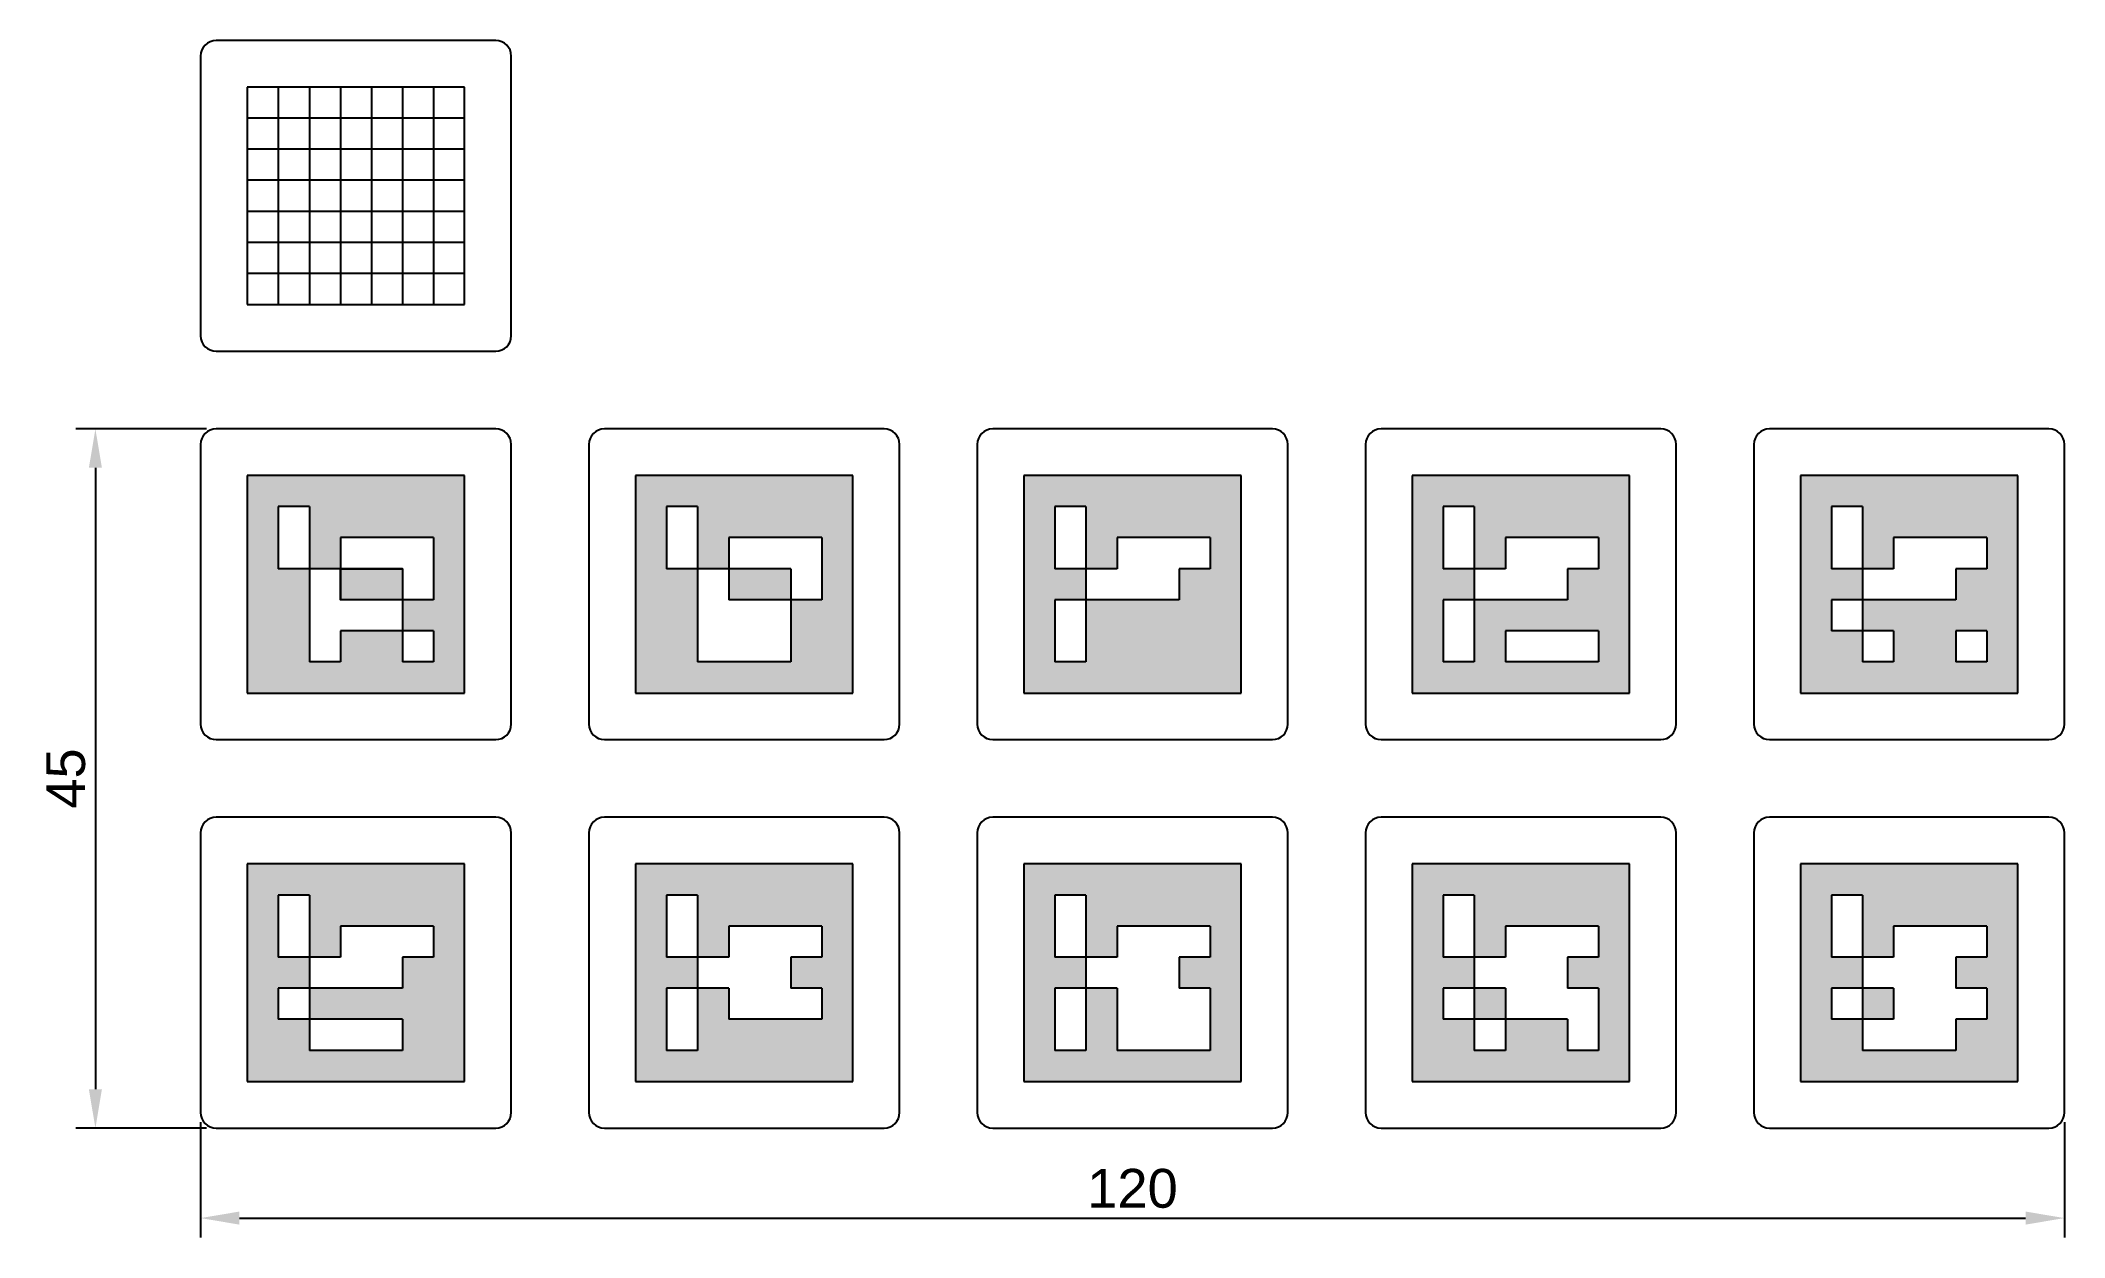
# Model space of a CAD drawing. Header units: millimetres. Extents: x 1803 to 1933, y 2065 to 2142.
import ezdxf

# ---------------------------------------------------------------- set-up
doc = ezdxf.new("R2010")
doc.units = ezdxf.units.MM
doc.styles.get("Standard").update_dxf_attribs({"font": 'arial.ttf'})
doc.dimstyles.new('ISO-25', dxfattribs={"dimtxt": 2.5, "dimasz": 2.5, "dimexe": 1.25, "dimexo": 0.625, "dimtad": 1, "dimtxsty": 'Standard', "dimcen": 2.5, "dimadec": 0, "dimazin": 0, "dimtfac": 1, "dimtmove": 0, "dimatfit": 3, "dimfxl": 1, "dimarcsym": 0})

# ---------------------------------------------------------------- blocks, each defined once
blk = doc.blocks.new('*D5')
at = {"color": 0, "lineweight": -2, "transparency": 16777216}
for p, q in [((1813.84, 2117.06), (1805.44, 2117.06)), ((1806.69, 2114.56), (1806.69, 2074.56)), ((1813.84, 2072.06), (1805.44, 2072.06))]:
    blk.add_line(p, q, dxfattribs=at)
at = {"color": 0, "transparency": 16777216}
for points in [[(1806.27, 2114.56), (1807.11, 2114.56), (1806.69, 2117.06)], [(1806.27, 2074.56), (1807.11, 2074.56), (1806.69, 2072.06)]]:
    blk.add_solid(points, dxfattribs=at)
at = {"layer": 'Defpoints', "color": 0, "transparency": 16777216}
for p in [(1814.46, 2117.06), (1806.69, 2072.06), (1814.46, 2072.06)]:
    blk.add_point(p, dxfattribs=at)
at = {"color": 0, "transparency": 16777216, "insert": (1804.79, 2094.56), "char_height": 2.5, "attachment_point": 5, "rotation": 90}
blk.add_mtext('45', dxfattribs=at)
blk = doc.blocks.new('*D6')
at = {"color": 0, "lineweight": -2, "transparency": 16777216}
for p, q in [((1813.46, 2072.44), (1813.46, 2065.02)), ((1933.46, 2072.44), (1933.46, 2065.02)), ((1815.96, 2066.27), (1930.96, 2066.27))]:
    blk.add_line(p, q, dxfattribs=at)
at = {"color": 0, "transparency": 16777216}
for points in [[(1815.96, 2066.69), (1815.96, 2065.85), (1813.46, 2066.27)], [(1930.96, 2066.69), (1930.96, 2065.85), (1933.46, 2066.27)]]:
    blk.add_solid(points, dxfattribs=at)
at = {"layer": 'Defpoints', "color": 0, "transparency": 16777216}
for p in [(1813.46, 2073.06), (1933.46, 2073.06), (1933.46, 2066.27)]:
    blk.add_point(p, dxfattribs=at)
at = {"color": 0, "transparency": 16777216, "insert": (1873.46, 2068.17), "char_height": 2.5, "attachment_point": 5}
blk.add_mtext('120', dxfattribs=at)

msp = doc.modelspace()

# ---------------------------------------------------------------- hatches: boundary and pattern name
at = {"true_color": 0x000000}
h = msp.add_hatch(color=18, dxfattribs=at)
h.dxf.hatch_style = 1
h.paths.add_polyline_path([(1930.463, 2089.065), (1916.463, 2089.065), (1916.463, 2075.065), (1930.463, 2075.065)])
h.paths.add_polyline_path([(1928.463, 2085.065), (1928.463, 2083.065), (1926.463, 2083.065), (1926.463, 2081.065), (1928.463, 2081.065), (1928.463, 2079.065), (1926.463, 2079.065), (1926.463, 2077.065), (1920.463, 2077.065), (1920.463, 2079.065), (1918.463, 2079.065), (1918.463, 2081.065), (1920.463, 2081.065), (1920.463, 2083.065), (1918.463, 2083.065), (1918.463, 2087.065), (1920.463, 2087.065), (1920.463, 2083.065), (1922.463, 2083.065), (1922.463, 2085.065)], flags=16)
h.paths.add_polyline_path([(1905.463, 2089.065), (1891.463, 2089.065), (1891.463, 2075.065), (1905.463, 2075.065)])
h.paths.add_polyline_path([(1903.463, 2085.065), (1903.463, 2083.065), (1901.463, 2083.065), (1901.463, 2081.065), (1903.463, 2081.065), (1903.463, 2077.065), (1901.463, 2077.065), (1901.463, 2079.065), (1897.463, 2079.065), (1897.463, 2077.065), (1895.463, 2077.065), (1895.463, 2079.065), (1893.463, 2079.065), (1893.463, 2081.065), (1895.463, 2081.065), (1895.463, 2083.065), (1893.463, 2083.065), (1893.463, 2087.065), (1895.463, 2087.065), (1895.463, 2083.065), (1897.463, 2083.065), (1897.463, 2085.065)], flags=16)
h.paths.add_polyline_path([(1880.463, 2089.065), (1866.463, 2089.065), (1866.463, 2075.065), (1880.463, 2075.065)])
h.paths.add_polyline_path([(1878.463, 2085.065), (1878.463, 2083.065), (1876.463, 2083.065), (1876.463, 2081.065), (1878.463, 2081.065), (1878.463, 2077.065), (1872.463, 2077.065), (1872.463, 2081.065), (1870.463, 2081.065), (1870.463, 2077.065), (1868.463, 2077.065), (1868.463, 2081.065), (1870.463, 2081.065), (1870.463, 2083.065), (1868.463, 2083.065), (1868.463, 2087.065), (1870.463, 2087.065), (1870.463, 2083.065), (1872.463, 2083.065), (1872.463, 2085.065)], flags=16)
h.paths.add_polyline_path([(1855.463, 2089.065), (1841.463, 2089.065), (1841.463, 2075.065), (1855.463, 2075.065)])
h.paths.add_polyline_path([(1853.463, 2085.065), (1853.463, 2083.065), (1851.463, 2083.065), (1851.463, 2081.065), (1853.463, 2081.065), (1853.463, 2079.065), (1847.463, 2079.065), (1847.463, 2081.065), (1845.463, 2081.065), (1845.463, 2077.065), (1843.463, 2077.065), (1843.463, 2081.065), (1845.463, 2081.065), (1845.463, 2083.065), (1843.463, 2083.065), (1843.463, 2087.065), (1845.463, 2087.065), (1845.463, 2083.065), (1847.463, 2083.065), (1847.463, 2085.065)], flags=16)
h.paths.add_polyline_path([(1830.463, 2089.065), (1816.463, 2089.065), (1816.463, 2075.065), (1830.463, 2075.065)])
h.paths.add_polyline_path([(1828.463, 2085.065), (1828.463, 2083.065), (1826.463, 2083.065), (1826.463, 2081.065), (1820.463, 2081.065), (1820.463, 2079.065), (1826.463, 2079.065), (1826.463, 2077.065), (1820.463, 2077.065), (1820.463, 2079.065), (1818.463, 2079.065), (1818.463, 2081.065), (1820.463, 2081.065), (1820.463, 2083.065), (1818.463, 2083.065), (1818.463, 2087.065), (1820.463, 2087.065), (1820.463, 2083.065), (1822.463, 2083.065), (1822.463, 2085.065)], flags=16)
h.paths.add_polyline_path([(1830.463, 2114.065), (1816.463, 2114.065), (1816.463, 2100.065), (1830.463, 2100.065)])
h.paths.add_polyline_path([(1822.463, 2102.065), (1820.463, 2102.065), (1820.463, 2108.065), (1818.463, 2108.065), (1818.463, 2112.065), (1820.463, 2112.065), (1820.463, 2108.065), (1822.463, 2108.065), (1822.463, 2110.065), (1826.463, 2110.065), (1828.463, 2110.065), (1828.463, 2106.065), (1826.463, 2106.065), (1826.463, 2104.065), (1828.463, 2104.065), (1828.463, 2102.065), (1826.463, 2102.065), (1826.463, 2104.065), (1822.463, 2104.065)], flags=16)
h.paths.add_polyline_path([(1822.463, 2106.065), (1822.463, 2108.065), (1826.463, 2108.065), (1826.463, 2106.065)], flags=0)
h.paths.add_polyline_path([(1855.463, 2114.065), (1841.463, 2114.065), (1841.463, 2100.065), (1855.463, 2100.065)])
h.paths.add_polyline_path([(1845.463, 2102.065), (1845.463, 2108.065), (1843.463, 2108.065), (1843.463, 2112.065), (1845.463, 2112.065), (1845.463, 2108.065), (1847.463, 2108.065), (1847.463, 2110.065), (1853.463, 2110.065), (1853.463, 2106.065), (1851.463, 2106.065), (1851.463, 2102.065)], flags=16)
h.paths.add_polyline_path([(1880.463, 2114.065), (1866.463, 2114.065), (1866.463, 2100.065), (1880.463, 2100.065)])
h.paths.add_polyline_path([(1876.463, 2106.065), (1870.463, 2106.065), (1870.463, 2102.065), (1868.463, 2102.065), (1868.463, 2106.065), (1870.463, 2106.065), (1870.463, 2108.065), (1868.463, 2108.065), (1868.463, 2112.065), (1870.463, 2112.065), (1870.463, 2108.065), (1872.463, 2108.065), (1872.463, 2110.065), (1878.463, 2110.065), (1878.463, 2108.065), (1876.463, 2108.065)], flags=16)
h.paths.add_polyline_path([(1905.463, 2114.065), (1891.463, 2114.065), (1891.463, 2100.065), (1905.463, 2100.065)])
h.paths.add_polyline_path([(1897.463, 2102.065), (1897.463, 2104.065), (1903.463, 2104.065), (1903.463, 2102.065)], flags=16)
h.paths.add_polyline_path([(1895.463, 2102.065), (1893.463, 2102.065), (1893.463, 2106.065), (1895.463, 2106.065), (1895.463, 2108.065), (1893.463, 2108.065), (1893.463, 2112.065), (1895.463, 2112.065), (1895.463, 2108.065), (1897.463, 2108.065), (1897.463, 2110.065), (1903.463, 2110.065), (1903.463, 2108.065), (1901.463, 2108.065), (1901.463, 2106.065), (1895.463, 2106.065)], flags=16)
h.paths.add_polyline_path([(1930.463, 2114.065), (1916.463, 2114.065), (1916.463, 2100.065), (1930.463, 2100.065)])
h.paths.add_polyline_path([(1920.463, 2102.065), (1920.463, 2104.065), (1918.463, 2104.065), (1918.463, 2106.065), (1920.463, 2106.065), (1920.463, 2108.065), (1918.463, 2108.065), (1918.463, 2112.065), (1920.463, 2112.065), (1920.463, 2108.065), (1922.463, 2108.065), (1922.463, 2110.065), (1928.463, 2110.065), (1928.463, 2108.065), (1926.463, 2108.065), (1926.463, 2106.065), (1920.463, 2106.065), (1920.463, 2104.065), (1922.463, 2104.065), (1922.463, 2102.065)], flags=16)
h.paths.add_polyline_path([(1926.463, 2102.065), (1926.463, 2104.065), (1928.463, 2104.065), (1928.463, 2102.065)], flags=16)
h = msp.add_hatch(color=18, dxfattribs=at)
h.dxf.hatch_style = 1
h.paths.add_polyline_path([(1922.463, 2081.065), (1920.463, 2081.065), (1920.463, 2079.065), (1922.463, 2079.065)])
h.paths.add_polyline_path([(1897.463, 2081.065), (1895.463, 2081.065), (1895.463, 2079.065), (1897.463, 2079.065)])
h.paths.add_polyline_path([(1826.463, 2108.065), (1822.463, 2108.065), (1822.463, 2106.065), (1826.463, 2106.065)])
h.paths.add_polyline_path([(1851.463, 2108.065), (1847.463, 2108.065), (1847.463, 2106.065), (1851.463, 2106.065)])

# ---------------------------------------------------------------- linework, layer by layer
for p, q in [((1813.463, 2141.065), (1813.463, 2123.065)), ((1832.463, 2142.065), (1814.463, 2142.065)), ((1833.463, 2123.065), (1833.463, 2141.065)), ((1816.463, 2139.065), (1816.463, 2125.065)), ((1830.463, 2139.065), (1816.463, 2139.065)), ((1818.463, 2139.065), (1818.463, 2125.065)), ((1820.463, 2139.065), (1820.463, 2125.065)), ((1822.463, 2139.065), (1822.463, 2125.065)), ((1824.463, 2139.065), (1824.463, 2125.065)), ((1826.463, 2139.065), (1826.463, 2125.065)), ((1828.463, 2139.065), (1828.463, 2125.065)), ((1830.463, 2125.065), (1830.463, 2139.065)), ((1830.463, 2137.065), (1816.463, 2137.065)), ((1830.463, 2135.065), (1816.463, 2135.065)), ((1830.463, 2133.065), (1816.463, 2133.065)), ((1830.463, 2131.065), (1816.463, 2131.065)), ((1830.463, 2129.065), (1816.463, 2129.065)), ((1830.463, 2127.065), (1816.463, 2127.065)), ((1816.463, 2125.065), (1830.463, 2125.065)), ((1814.463, 2122.065), (1832.463, 2122.065)), ((1832.463, 2117.065), (1814.463, 2117.065)), ((1857.463, 2117.065), (1839.463, 2117.065)), ((1882.463, 2117.065), (1864.463, 2117.065)), ((1907.463, 2117.065), (1889.463, 2117.065)), ((1932.463, 2117.065), (1914.463, 2117.065)), ((1813.463, 2116.065), (1813.463, 2098.065)), ((1833.463, 2098.065), (1833.463, 2116.065)), ((1838.463, 2116.065), (1838.463, 2098.065)), ((1858.463, 2098.065), (1858.463, 2116.065)), ((1863.463, 2116.065), (1863.463, 2098.065)), ((1883.463, 2098.065), (1883.463, 2116.065)), ((1888.463, 2116.065), (1888.463, 2098.065)), ((1908.463, 2098.065), (1908.463, 2116.065)), ((1913.463, 2116.065), (1913.463, 2098.065)), ((1933.463, 2098.065), (1933.463, 2116.065)), ((1816.463, 2114.065), (1816.463, 2100.065)), ((1830.463, 2114.065), (1816.463, 2114.065)), ((1830.463, 2100.065), (1830.463, 2114.065)), ((1841.463, 2114.065), (1841.463, 2100.065)), ((1855.463, 2114.065), (1841.463, 2114.065)), ((1855.463, 2100.065), (1855.463, 2114.065)), ((1866.463, 2114.065), (1866.463, 2100.065)), ((1880.463, 2114.065), (1866.463, 2114.065)), ((1880.463, 2100.065), (1880.463, 2114.065)), ((1891.463, 2114.065), (1891.463, 2100.065)), ((1905.463, 2114.065), (1891.463, 2114.065)), ((1905.463, 2100.065), (1905.463, 2114.065)), ((1916.463, 2114.065), (1916.463, 2100.065)), ((1930.463, 2114.065), (1916.463, 2114.065)), ((1930.463, 2100.065), (1930.463, 2114.065)), ((1818.463, 2112.065), (1818.463, 2108.065)), ((1820.463, 2112.065), (1818.463, 2112.065)), ((1820.463, 2112.065), (1820.463, 2102.065)), ((1843.463, 2112.065), (1843.463, 2108.065)), ((1845.463, 2112.065), (1843.463, 2112.065)), ((1845.463, 2112.065), (1845.463, 2102.065)), ((1868.463, 2112.065), (1868.463, 2108.065)), ((1870.463, 2112.065), (1868.463, 2112.065)), ((1870.463, 2112.065), (1870.463, 2102.065)), ((1893.463, 2112.065), (1893.463, 2108.065)), ((1895.463, 2112.065), (1893.463, 2112.065)), ((1895.463, 2112.065), (1895.463, 2102.065)), ((1918.463, 2112.065), (1918.463, 2108.065)), ((1920.463, 2112.065), (1918.463, 2112.065)), ((1920.463, 2112.065), (1920.463, 2102.065)), ((1822.463, 2110.065), (1822.463, 2106.065)), ((1826.463, 2110.065), (1822.463, 2110.065)), ((1828.463, 2110.065), (1826.463, 2110.065)), ((1828.463, 2110.065), (1828.463, 2106.065)), ((1847.463, 2110.065), (1847.463, 2106.065)), ((1853.463, 2110.065), (1847.463, 2110.065)), ((1853.463, 2110.065), (1853.463, 2106.065)), ((1872.463, 2110.065), (1872.463, 2108.065)), ((1878.463, 2110.065), (1872.463, 2110.065)), ((1878.463, 2110.065), (1878.463, 2108.065)), ((1897.463, 2110.065), (1897.463, 2108.065)), ((1903.463, 2110.065), (1897.463, 2110.065)), ((1903.463, 2110.065), (1903.463, 2108.065)), ((1922.463, 2110.065), (1922.463, 2108.065)), ((1928.463, 2110.065), (1922.463, 2110.065)), ((1928.463, 2110.065), (1928.463, 2108.065)), ((1826.463, 2108.065), (1818.463, 2108.065)), ((1826.463, 2108.065), (1826.463, 2102.065)), ((1851.463, 2108.065), (1843.463, 2108.065)), ((1851.463, 2108.065), (1851.463, 2102.065)), ((1872.463, 2108.065), (1868.463, 2108.065)), ((1876.463, 2108.065), (1876.463, 2106.065)), ((1878.463, 2108.065), (1876.463, 2108.065)), ((1897.463, 2108.065), (1893.463, 2108.065)), ((1901.463, 2108.065), (1901.463, 2106.065)), ((1903.463, 2108.065), (1901.463, 2108.065)), ((1922.463, 2108.065), (1918.463, 2108.065)), ((1926.463, 2108.065), (1926.463, 2106.065)), ((1928.463, 2108.065), (1926.463, 2108.065)), ((1828.463, 2106.065), (1822.463, 2106.065)), ((1853.463, 2106.065), (1847.463, 2106.065)), ((1876.463, 2106.065), (1868.463, 2106.065)), ((1868.463, 2106.065), (1868.463, 2102.065)), ((1893.463, 2106.065), (1893.463, 2102.065)), ((1901.463, 2106.065), (1893.463, 2106.065)), ((1926.463, 2106.065), (1918.463, 2106.065)), ((1918.463, 2106.065), (1918.463, 2104.065)), ((1828.463, 2104.065), (1822.463, 2104.065)), ((1822.463, 2104.065), (1822.463, 2102.065)), ((1828.463, 2104.065), (1828.463, 2102.065)), ((1903.463, 2104.065), (1897.463, 2104.065)), ((1897.463, 2104.065), (1897.463, 2102.065)), ((1903.463, 2104.065), (1903.463, 2102.065)), ((1922.463, 2104.065), (1918.463, 2104.065)), ((1922.463, 2104.065), (1922.463, 2102.065)), ((1928.463, 2104.065), (1926.463, 2104.065)), ((1926.463, 2104.065), (1926.463, 2102.065)), ((1928.463, 2104.065), (1928.463, 2102.065)), ((1822.463, 2102.065), (1820.463, 2102.065)), ((1828.463, 2102.065), (1826.463, 2102.065)), ((1851.463, 2102.065), (1845.463, 2102.065)), ((1870.463, 2102.065), (1868.463, 2102.065)), ((1895.463, 2102.065), (1893.463, 2102.065)), ((1903.463, 2102.065), (1897.463, 2102.065)), ((1922.463, 2102.065), (1920.463, 2102.065)), ((1928.463, 2102.065), (1926.463, 2102.065)), ((1816.463, 2100.065), (1830.463, 2100.065)), ((1841.463, 2100.065), (1855.463, 2100.065)), ((1866.463, 2100.065), (1880.463, 2100.065)), ((1891.463, 2100.065), (1905.463, 2100.065)), ((1916.463, 2100.065), (1930.463, 2100.065)), ((1814.463, 2097.065), (1832.463, 2097.065)), ((1839.463, 2097.065), (1857.463, 2097.065)), ((1864.463, 2097.065), (1882.463, 2097.065)), ((1889.463, 2097.065), (1907.463, 2097.065)), ((1914.463, 2097.065), (1932.463, 2097.065)), ((1832.463, 2092.065), (1814.463, 2092.065)), ((1857.463, 2092.065), (1839.463, 2092.065)), ((1882.463, 2092.065), (1864.463, 2092.065)), ((1907.463, 2092.065), (1889.463, 2092.065)), ((1932.463, 2092.065), (1914.463, 2092.065)), ((1813.463, 2091.065), (1813.463, 2073.065)), ((1833.463, 2073.065), (1833.463, 2091.065)), ((1838.463, 2091.065), (1838.463, 2073.065)), ((1858.463, 2073.065), (1858.463, 2091.065)), ((1863.463, 2091.065), (1863.463, 2073.065)), ((1883.463, 2073.065), (1883.463, 2091.065)), ((1888.463, 2091.065), (1888.463, 2073.065)), ((1908.463, 2073.065), (1908.463, 2091.065)), ((1913.463, 2091.065), (1913.463, 2073.065)), ((1933.463, 2073.065), (1933.463, 2091.065)), ((1816.463, 2089.065), (1816.463, 2075.065)), ((1830.463, 2089.065), (1816.463, 2089.065)), ((1830.463, 2075.065), (1830.463, 2089.065)), ((1841.463, 2089.065), (1841.463, 2075.065)), ((1855.463, 2089.065), (1841.463, 2089.065)), ((1855.463, 2075.065), (1855.463, 2089.065)), ((1866.463, 2089.065), (1866.463, 2075.065)), ((1880.463, 2089.065), (1866.463, 2089.065)), ((1880.463, 2075.065), (1880.463, 2089.065)), ((1891.463, 2089.065), (1891.463, 2075.065)), ((1905.463, 2089.065), (1891.463, 2089.065)), ((1905.463, 2075.065), (1905.463, 2089.065)), ((1916.463, 2089.065), (1916.463, 2075.065)), ((1930.463, 2089.065), (1916.463, 2089.065)), ((1930.463, 2075.065), (1930.463, 2089.065)), ((1818.463, 2087.065), (1818.463, 2083.065)), ((1820.463, 2087.065), (1818.463, 2087.065)), ((1820.463, 2087.065), (1820.463, 2077.065)), ((1843.463, 2087.065), (1843.463, 2083.065)), ((1845.463, 2087.065), (1843.463, 2087.065)), ((1845.463, 2087.065), (1845.463, 2077.065)), ((1868.463, 2087.065), (1868.463, 2083.065)), ((1870.463, 2087.065), (1868.463, 2087.065)), ((1870.463, 2087.065), (1870.463, 2077.065)), ((1893.463, 2087.065), (1893.463, 2083.065)), ((1895.463, 2087.065), (1893.463, 2087.065)), ((1895.463, 2087.065), (1895.463, 2077.065)), ((1918.463, 2087.065), (1918.463, 2083.065)), ((1920.463, 2087.065), (1918.463, 2087.065)), ((1920.463, 2087.065), (1920.463, 2077.065)), ((1822.463, 2085.065), (1822.463, 2083.065)), ((1828.463, 2085.065), (1822.463, 2085.065)), ((1828.463, 2085.065), (1828.463, 2083.065)), ((1847.463, 2085.065), (1847.463, 2083.065)), ((1853.463, 2085.065), (1847.463, 2085.065)), ((1853.463, 2085.065), (1853.463, 2083.065)), ((1872.463, 2085.065), (1872.463, 2083.065)), ((1878.463, 2085.065), (1872.463, 2085.065)), ((1878.463, 2085.065), (1878.463, 2083.065)), ((1897.463, 2085.065), (1897.463, 2083.065)), ((1903.463, 2085.065), (1897.463, 2085.065)), ((1903.463, 2085.065), (1903.463, 2083.065)), ((1922.463, 2085.065), (1922.463, 2083.065)), ((1928.463, 2085.065), (1922.463, 2085.065)), ((1928.463, 2085.065), (1928.463, 2083.065)), ((1822.463, 2083.065), (1818.463, 2083.065)), ((1826.463, 2083.065), (1826.463, 2081.065)), ((1828.463, 2083.065), (1826.463, 2083.065)), ((1847.463, 2083.065), (1843.463, 2083.065)), ((1851.463, 2083.065), (1851.463, 2081.065)), ((1853.463, 2083.065), (1851.463, 2083.065)), ((1872.463, 2083.065), (1868.463, 2083.065)), ((1876.463, 2083.065), (1876.463, 2081.065)), ((1878.463, 2083.065), (1876.463, 2083.065)), ((1897.463, 2083.065), (1893.463, 2083.065)), ((1901.463, 2083.065), (1901.463, 2081.065)), ((1903.463, 2083.065), (1901.463, 2083.065)), ((1922.463, 2083.065), (1918.463, 2083.065)), ((1926.463, 2083.065), (1926.463, 2081.065)), ((1928.463, 2083.065), (1926.463, 2083.065)), ((1826.463, 2081.065), (1818.463, 2081.065)), ((1818.463, 2081.065), (1818.463, 2079.065)), ((1843.463, 2081.065), (1843.463, 2077.065)), ((1847.463, 2081.065), (1843.463, 2081.065)), ((1847.463, 2081.065), (1847.463, 2079.065)), ((1853.463, 2081.065), (1851.463, 2081.065)), ((1853.463, 2081.065), (1853.463, 2079.065)), ((1868.463, 2081.065), (1868.463, 2077.065)), ((1872.463, 2081.065), (1868.463, 2081.065)), ((1872.463, 2081.065), (1872.463, 2077.065)), ((1878.463, 2081.065), (1876.463, 2081.065)), ((1878.463, 2081.065), (1878.463, 2077.065)), ((1893.463, 2081.065), (1893.463, 2079.065)), ((1897.463, 2081.065), (1893.463, 2081.065)), ((1897.463, 2081.065), (1897.463, 2077.065)), ((1903.463, 2081.065), (1901.463, 2081.065)), ((1903.463, 2081.065), (1903.463, 2077.065)), ((1918.463, 2081.065), (1918.463, 2079.065)), ((1922.463, 2081.065), (1918.463, 2081.065)), ((1922.463, 2081.065), (1922.463, 2079.065)), ((1928.463, 2081.065), (1926.463, 2081.065)), ((1928.463, 2081.065), (1928.463, 2079.065)), ((1826.463, 2079.065), (1818.463, 2079.065)), ((1826.463, 2079.065), (1826.463, 2077.065)), ((1853.463, 2079.065), (1847.463, 2079.065)), ((1901.463, 2079.065), (1893.463, 2079.065)), ((1901.463, 2079.065), (1901.463, 2077.065)), ((1922.463, 2079.065), (1918.463, 2079.065)), ((1928.463, 2079.065), (1926.463, 2079.065)), ((1926.463, 2079.065), (1926.463, 2077.065)), ((1826.463, 2077.065), (1820.463, 2077.065)), ((1845.463, 2077.065), (1843.463, 2077.065)), ((1870.463, 2077.065), (1868.463, 2077.065)), ((1878.463, 2077.065), (1872.463, 2077.065)), ((1897.463, 2077.065), (1895.463, 2077.065)), ((1903.463, 2077.065), (1901.463, 2077.065)), ((1926.463, 2077.065), (1920.463, 2077.065)), ((1816.463, 2075.065), (1830.463, 2075.065)), ((1841.463, 2075.065), (1855.463, 2075.065)), ((1866.463, 2075.065), (1880.463, 2075.065)), ((1891.463, 2075.065), (1905.463, 2075.065)), ((1916.463, 2075.065), (1930.463, 2075.065)), ((1814.463, 2072.065), (1832.463, 2072.065)), ((1839.463, 2072.065), (1857.463, 2072.065)), ((1864.463, 2072.065), (1882.463, 2072.065)), ((1889.463, 2072.065), (1907.463, 2072.065)), ((1914.463, 2072.065), (1932.463, 2072.065))]:
    msp.add_line(p, q)
msp.add_lwpolyline([(1822.463, 2108.065), (1826.463, 2108.065), (1826.463, 2106.065), (1822.463, 2106.065)], close=True)
for centre, start, end in [((1814.463, 2141.065), 90, 180), ((1832.463, 2141.065), 0, 90), ((1814.463, 2123.065), 180, 270), ((1832.463, 2123.065), 270, 0), ((1814.463, 2116.065), 90, 180), ((1832.463, 2116.065), 0, 90), ((1839.463, 2116.065), 90, 180), ((1857.463, 2116.065), 0, 90), ((1864.463, 2116.065), 90, 180), ((1882.463, 2116.065), 0, 90), ((1889.463, 2116.065), 90, 180), ((1907.463, 2116.065), 0, 90), ((1914.463, 2116.065), 90, 180), ((1932.463, 2116.065), 0, 90), ((1814.463, 2098.065), 180, 270), ((1832.463, 2098.065), 270, 0), ((1839.463, 2098.065), 180, 270), ((1857.463, 2098.065), 270, 0), ((1864.463, 2098.065), 180, 270), ((1882.463, 2098.065), 270, 0), ((1889.463, 2098.065), 180, 270), ((1907.463, 2098.065), 270, 0), ((1914.463, 2098.065), 180, 270), ((1932.463, 2098.065), 270, 0), ((1814.463, 2091.065), 90, 180), ((1832.463, 2091.065), 0, 90), ((1839.463, 2091.065), 90, 180), ((1857.463, 2091.065), 0, 90), ((1864.463, 2091.065), 90, 180), ((1882.463, 2091.065), 0, 90), ((1889.463, 2091.065), 90, 180), ((1907.463, 2091.065), 0, 90), ((1914.463, 2091.065), 90, 180), ((1932.463, 2091.065), 0, 90), ((1814.463, 2073.065), 180, 270), ((1832.463, 2073.065), 270, 0), ((1839.463, 2073.065), 180, 270), ((1857.463, 2073.065), 270, 0), ((1864.463, 2073.065), 180, 270), ((1882.463, 2073.065), 270, 0), ((1889.463, 2073.065), 180, 270), ((1907.463, 2073.065), 270, 0), ((1914.463, 2073.065), 180, 270), ((1932.463, 2073.065), 270, 0)]:
    msp.add_arc(centre, 1, start, end)

# ---------------------------------------------------------------- dimensions: what is measured, and where the dimension line sits
dim = msp.add_linear_dim(base=(1806.691, 2072.065), p1=(1814.463, 2117.065), p2=(1814.463, 2072.065), angle=90, dimstyle='ISO-25')
dim.commit()
dim.dimension.update_dxf_attribs({"geometry": '*D5', "text_midpoint": (1804.795, 2094.565)})
dim = msp.add_linear_dim(base=(1933.463, 2066.27), p1=(1813.463, 2073.065), p2=(1933.463, 2073.065), dimstyle='ISO-25')
dim.commit()
dim.dimension.update_dxf_attribs({"geometry": '*D6', "text_midpoint": (1873.463, 2068.171)})

doc.saveas('drawing.dxf')
